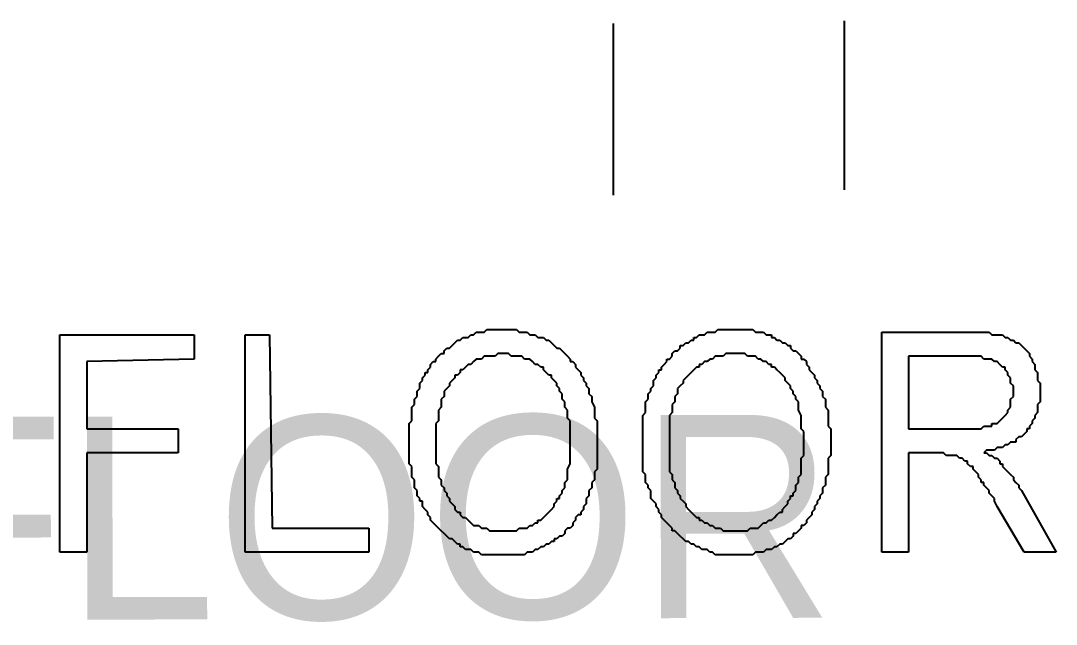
# Model space of a CAD drawing. Header units: millimetres. Extents: x 30 to 55791, y -4580 to 38782.
# Drawn here: x 30579 to 32848, y 7078 to 8401 of the extents above; entities that cross this region are included whole.
import ezdxf

# ---------------------------------------------------------------- set-up
doc = ezdxf.new("R2010")
doc.units = ezdxf.units.MM
doc.layers.add('A-ARCH-REF', color=8, linetype='CONTINUOUS')

msp = doc.modelspace()

# ---------------------------------------------------------------- linework, layer by layer
at = {"layer": 'A-ARCH-REF'}
for p, q in [((32383.4, 8400.9), (32383.4, 8030.2)), ((31877.4, 8395), (31877.4, 8018.4)), ((31571.4, 7712.4), (31577.3, 7718.3)), ((31577.3, 7718.3), (31583.2, 7718.3)), ((31583.2, 7718.3), (31589.1, 7718.3)), ((31589.1, 7718.3), (31594.9, 7718.3)), ((31594.9, 7718.3), (31600.8, 7724.2)), ((31600.8, 7724.2), (31606.7, 7724.2)), ((31606.7, 7724.2), (31612.6, 7724.2)), ((31612.6, 7724.2), (31624.4, 7724.2)), ((31624.4, 7724.2), (31630.3, 7724.2)), ((31630.3, 7724.2), (31636.1, 7724.2)), ((31636.1, 7724.2), (31642, 7724.2)), ((31642, 7724.2), (31647.9, 7724.2)), ((31647.9, 7724.2), (31653.8, 7724.2)), ((31653.8, 7724.2), (31659.7, 7724.2)), ((31659.7, 7724.2), (31665.6, 7724.2)), ((31665.6, 7724.2), (31671.4, 7718.3)), ((31671.4, 7718.3), (31677.3, 7718.3)), ((31677.3, 7718.3), (31683.2, 7718.3)), ((31683.2, 7718.3), (31689.1, 7718.3)), ((31689.1, 7718.3), (31695, 7712.4)), ((32077.5, 7712.4), (32083.3, 7718.3)), ((32083.3, 7718.3), (32089.2, 7718.3)), ((32089.2, 7718.3), (32095.1, 7718.3)), ((32095.1, 7718.3), (32101, 7718.3)), ((32101, 7718.3), (32106.9, 7724.2)), ((32106.9, 7724.2), (32112.8, 7724.2)), ((32112.8, 7724.2), (32118.6, 7724.2)), ((32118.6, 7724.2), (32124.5, 7724.2)), ((32124.5, 7724.2), (32130.4, 7724.2)), ((32130.4, 7724.2), (32136.3, 7724.2)), ((32136.3, 7724.2), (32142.2, 7724.2)), ((32142.2, 7724.2), (32148.1, 7724.2)), ((32148.1, 7724.2), (32154, 7724.2)), ((32154, 7724.2), (32159.8, 7724.2)), ((32159.8, 7724.2), (32165.7, 7724.2)), ((32165.7, 7724.2), (32171.6, 7724.2)), ((32171.6, 7724.2), (32177.5, 7724.2)), ((32177.5, 7724.2), (32183.4, 7724.2)), ((32183.4, 7724.2), (32189.3, 7718.3)), ((32189.3, 7718.3), (32195.1, 7718.3)), ((32195.1, 7718.3), (32201, 7718.3)), ((32201, 7718.3), (32206.9, 7718.3)), ((32206.9, 7718.3), (32212.8, 7712.4)), ((32465.8, 7235.8), (32465.8, 7718.3)), ((32465.8, 7718.3), (32660, 7718.3)), ((32660, 7718.3), (32665.9, 7718.3)), ((32665.9, 7718.3), (32671.8, 7718.3)), ((32671.8, 7718.3), (32677.7, 7718.3)), ((32677.7, 7718.3), (32689.4, 7718.3)), ((32689.4, 7718.3), (32695.3, 7718.3)), ((32695.3, 7718.3), (32701.2, 7718.3)), ((32701.2, 7718.3), (32707.1, 7712.4)), ((30665.2, 7235.8), (30665.2, 7712.4)), ((30665.2, 7712.4), (30959.4, 7712.4)), ((30959.4, 7712.4), (30959.4, 7659.4)), ((31071.2, 7235.8), (31071.2, 7712.4)), ((31071.2, 7712.4), (31124.2, 7712.4)), ((31124.2, 7712.4), (31130.1, 7288.7)), ((31524.3, 7688.9), (31530.2, 7694.7)), ((31530.2, 7694.7), (31536.1, 7700.6)), ((31536.1, 7700.6), (31542, 7700.6)), ((31542, 7700.6), (31547.9, 7706.5)), ((31547.9, 7706.5), (31553.8, 7706.5)), ((31553.8, 7706.5), (31559.6, 7706.5)), ((31559.6, 7706.5), (31565.5, 7712.4)), ((31565.5, 7712.4), (31571.4, 7712.4)), ((31695, 7712.4), (31700.9, 7712.4)), ((31700.9, 7712.4), (31706.7, 7712.4)), ((31706.7, 7712.4), (31712.6, 7706.5)), ((31712.6, 7706.5), (31718.5, 7706.5)), ((31718.5, 7706.5), (31724.4, 7706.5)), ((31724.4, 7706.5), (31730.3, 7700.6)), ((31730.3, 7700.6), (31736.2, 7700.6)), ((31736.2, 7700.6), (31742.1, 7694.7)), ((31742.1, 7694.7), (31747.9, 7688.9)), ((32030.4, 7688.9), (32036.3, 7694.7)), ((32036.3, 7694.7), (32042.2, 7694.7)), ((32042.2, 7694.7), (32048, 7700.6)), ((32048, 7700.6), (32053.9, 7700.6)), ((32053.9, 7700.6), (32053.9, 7706.5)), ((32053.9, 7706.5), (32059.8, 7706.5)), ((32059.8, 7706.5), (32065.7, 7712.4)), ((32065.7, 7712.4), (32071.6, 7712.4)), ((32071.6, 7712.4), (32077.5, 7712.4)), ((32212.8, 7712.4), (32218.7, 7712.4)), ((32218.7, 7712.4), (32224.6, 7712.4)), ((32224.6, 7712.4), (32224.6, 7706.5)), ((32224.6, 7706.5), (32230.5, 7706.5)), ((32230.5, 7706.5), (32236.3, 7700.6)), ((32236.3, 7700.6), (32242.2, 7700.6)), ((32242.2, 7700.6), (32248.1, 7694.7)), ((32248.1, 7694.7), (32254, 7694.7)), ((32254, 7694.7), (32259.9, 7688.9)), ((32707.1, 7712.4), (32713, 7712.4)), ((32713, 7712.4), (32718.9, 7712.4)), ((32718.9, 7712.4), (32724.7, 7712.4)), ((32724.7, 7712.4), (32730.6, 7712.4)), ((32730.6, 7712.4), (32736.5, 7706.5)), ((32736.5, 7706.5), (32742.4, 7706.5)), ((32742.4, 7706.5), (32748.3, 7700.6)), ((32748.3, 7700.6), (32754.2, 7700.6)), ((32754.2, 7700.6), (32760, 7694.7)), ((32760, 7694.7), (32765.9, 7694.7)), ((32765.9, 7694.7), (32771.8, 7688.9)), ((31494.9, 7665.3), (31500.8, 7671.2)), ((31500.8, 7671.2), (31506.7, 7671.2)), ((31506.7, 7677.1), (31512.6, 7683)), ((31506.7, 7671.2), (31506.7, 7677.1)), ((31512.6, 7683), (31518.4, 7683)), ((31518.4, 7683), (31524.3, 7688.9)), ((31624.4, 7671.2), (31618.5, 7665.3)), ((31630.3, 7671.2), (31624.4, 7671.2)), ((31636.1, 7671.2), (31630.3, 7671.2)), ((31642, 7671.2), (31636.1, 7671.2)), ((31647.9, 7671.2), (31642, 7671.2)), ((31653.8, 7665.3), (31647.9, 7671.2)), ((31747.9, 7688.9), (31753.8, 7683)), ((31753.8, 7683), (31759.7, 7683)), ((31759.7, 7683), (31765.6, 7677.1)), ((31765.6, 7677.1), (31771.5, 7671.2)), ((31771.5, 7671.2), (31777.4, 7665.3)), ((32006.8, 7671.2), (32012.7, 7677.1)), ((32006.8, 7665.3), (32006.8, 7671.2)), ((32012.7, 7677.1), (32018.6, 7677.1)), ((32018.6, 7677.1), (32024.5, 7683)), ((32024.5, 7683), (32024.5, 7688.9)), ((32024.5, 7688.9), (32030.4, 7688.9)), ((32124.5, 7671.2), (32118.6, 7665.3)), ((32130.4, 7671.2), (32124.5, 7671.2)), ((32136.3, 7671.2), (32130.4, 7671.2)), ((32142.2, 7671.2), (32136.3, 7671.2)), ((32148.1, 7671.2), (32142.2, 7671.2)), ((32154, 7671.2), (32148.1, 7671.2)), ((32159.8, 7671.2), (32154, 7671.2)), ((32165.7, 7671.2), (32159.8, 7671.2)), ((32171.6, 7665.3), (32165.7, 7671.2)), ((32259.9, 7688.9), (32265.8, 7688.9)), ((32265.8, 7688.9), (32265.8, 7683)), ((32265.8, 7683), (32271.6, 7677.1)), ((32271.6, 7677.1), (32277.5, 7677.1)), ((32277.5, 7677.1), (32283.4, 7671.2)), ((32283.4, 7671.2), (32289.3, 7665.3)), ((32771.8, 7688.9), (32777.7, 7683)), ((32777.7, 7683), (32783.6, 7677.1)), ((32783.6, 7677.1), (32789.5, 7671.2)), ((32789.5, 7671.2), (32789.5, 7665.3)), ((30959.4, 7659.4), (30724.1, 7653.6)), ((30724.1, 7653.6), (30724.1, 7506.4)), ((31477.3, 7647.7), (31483.1, 7653.6)), ((31477.3, 7641.8), (31477.3, 7647.7)), ((31483.1, 7653.6), (31489, 7653.6)), ((31489, 7659.4), (31494.9, 7665.3)), ((31489, 7653.6), (31489, 7659.4)), ((31559.6, 7647.7), (31553.8, 7641.8)), ((31565.5, 7647.7), (31559.6, 7647.7)), ((31571.4, 7653.6), (31565.5, 7647.7)), ((31577.3, 7659.4), (31571.4, 7653.6)), ((31583.2, 7659.4), (31577.3, 7659.4)), ((31589.1, 7659.4), (31583.2, 7659.4)), ((31594.9, 7665.3), (31589.1, 7659.4)), ((31600.8, 7665.3), (31594.9, 7665.3)), ((31606.7, 7665.3), (31600.8, 7665.3)), ((31612.6, 7665.3), (31606.7, 7665.3)), ((31618.5, 7665.3), (31612.6, 7665.3)), ((31659.7, 7665.3), (31653.8, 7665.3)), ((31665.6, 7665.3), (31659.7, 7665.3)), ((31671.4, 7665.3), (31665.6, 7665.3)), ((31677.3, 7665.3), (31671.4, 7665.3)), ((31683.2, 7659.4), (31677.3, 7665.3)), ((31689.1, 7659.4), (31683.2, 7659.4)), ((31695, 7659.4), (31689.1, 7659.4)), ((31700.9, 7653.6), (31695, 7659.4)), ((31706.7, 7647.7), (31700.9, 7653.6)), ((31712.6, 7647.7), (31706.7, 7647.7)), ((31718.5, 7641.8), (31712.6, 7647.7)), ((31777.4, 7665.3), (31783.2, 7659.4)), ((31783.2, 7659.4), (31783.2, 7653.6)), ((31783.2, 7653.6), (31789.1, 7653.6)), ((31789.1, 7653.6), (31795, 7647.7)), ((31795, 7647.7), (31795, 7641.8)), ((31983.3, 7641.8), (31989.2, 7647.7)), ((31989.2, 7647.7), (31995.1, 7653.6)), ((31995.1, 7653.6), (31995.1, 7659.4)), ((31995.1, 7659.4), (32001, 7659.4)), ((32001, 7659.4), (32006.8, 7665.3)), ((32071.6, 7647.7), (32065.7, 7647.7)), ((32065.7, 7647.7), (32065.7, 7641.8)), ((32077.5, 7653.6), (32071.6, 7647.7)), ((32083.3, 7653.6), (32077.5, 7653.6)), ((32089.2, 7659.4), (32083.3, 7653.6)), ((32095.1, 7659.4), (32089.2, 7659.4)), ((32101, 7665.3), (32095.1, 7659.4)), ((32106.9, 7665.3), (32101, 7665.3)), ((32112.8, 7665.3), (32106.9, 7665.3)), ((32118.6, 7665.3), (32112.8, 7665.3)), ((32177.5, 7665.3), (32171.6, 7665.3)), ((32183.4, 7665.3), (32177.5, 7665.3)), ((32189.3, 7665.3), (32183.4, 7665.3)), ((32195.1, 7659.4), (32189.3, 7665.3)), ((32201, 7659.4), (32195.1, 7659.4)), ((32206.9, 7653.6), (32201, 7659.4)), ((32212.8, 7653.6), (32206.9, 7653.6)), ((32218.7, 7647.7), (32212.8, 7653.6)), ((32224.6, 7647.7), (32218.7, 7647.7)), ((32224.6, 7641.8), (32224.6, 7647.7)), ((32289.3, 7665.3), (32289.3, 7659.4)), ((32289.3, 7659.4), (32295.2, 7659.4)), ((32295.2, 7659.4), (32301.1, 7653.6)), ((32301.1, 7653.6), (32301.1, 7647.7)), ((32301.1, 7647.7), (32306.9, 7641.8)), ((32660, 7665.3), (32524.7, 7665.3)), ((32524.7, 7665.3), (32524.7, 7506.4)), ((32665.9, 7665.3), (32660, 7665.3)), ((32671.8, 7665.3), (32665.9, 7665.3)), ((32677.7, 7665.3), (32671.8, 7665.3)), ((32683.5, 7665.3), (32677.7, 7665.3)), ((32689.4, 7659.4), (32683.5, 7665.3)), ((32695.3, 7659.4), (32689.4, 7659.4)), ((32701.2, 7659.4), (32695.3, 7659.4)), ((32707.1, 7659.4), (32701.2, 7659.4)), ((32713, 7653.6), (32707.1, 7659.4)), ((32718.9, 7653.6), (32713, 7653.6)), ((32724.7, 7647.7), (32718.9, 7653.6)), ((32730.6, 7641.8), (32724.7, 7647.7)), ((32789.5, 7665.3), (32795.3, 7659.4)), ((32795.3, 7659.4), (32795.3, 7653.6)), ((32795.3, 7653.6), (32801.2, 7647.7)), ((32801.2, 7647.7), (32801.2, 7641.8)), ((31465.5, 7624.1), (31465.5, 7630)), ((31465.5, 7630), (31471.4, 7630)), ((31471.4, 7635.9), (31477.3, 7641.8)), ((31471.4, 7630), (31471.4, 7635.9)), ((31542, 7630), (31536.1, 7624.1)), ((31547.9, 7635.9), (31542, 7635.9)), ((31542, 7635.9), (31542, 7630)), ((31553.8, 7641.8), (31547.9, 7635.9)), ((31724.4, 7641.8), (31718.5, 7641.8)), ((31724.4, 7635.9), (31724.4, 7641.8)), ((31730.3, 7630), (31724.4, 7635.9)), ((31736.2, 7624.1), (31730.3, 7630)), ((31795, 7641.8), (31800.9, 7635.9)), ((31800.9, 7635.9), (31806.8, 7630)), ((31806.8, 7630), (31806.8, 7624.1)), ((31971.5, 7624.1), (31977.4, 7630)), ((31977.4, 7630), (31977.4, 7635.9)), ((31977.4, 7635.9), (31983.3, 7635.9)), ((31983.3, 7635.9), (31983.3, 7641.8)), ((32048, 7630), (32042.2, 7624.1)), ((32053.9, 7635.9), (32048, 7630)), ((32059.8, 7641.8), (32053.9, 7635.9)), ((32065.7, 7641.8), (32059.8, 7641.8)), ((32230.5, 7641.8), (32224.6, 7641.8)), ((32236.3, 7635.9), (32230.5, 7641.8)), ((32242.2, 7630), (32236.3, 7635.9)), ((32248.1, 7624.1), (32242.2, 7630)), ((32306.9, 7641.8), (32306.9, 7635.9)), ((32306.9, 7635.9), (32312.8, 7630)), ((32312.8, 7630), (32318.7, 7624.1)), ((32736.5, 7641.8), (32730.6, 7641.8)), ((32736.5, 7635.9), (32736.5, 7641.8)), ((32742.4, 7630), (32736.5, 7635.9)), ((32742.4, 7624.1), (32742.4, 7630)), ((32801.2, 7641.8), (32801.2, 7635.9)), ((32801.2, 7635.9), (32807.1, 7630)), ((32807.1, 7630), (32807.1, 7624.1)), ((31453.7, 7606.5), (31459.6, 7612.4)), ((31453.7, 7600.6), (31453.7, 7606.5)), ((31459.6, 7618.2), (31465.5, 7624.1)), ((31459.6, 7612.4), (31459.6, 7618.2)), ((31524.3, 7612.4), (31518.4, 7606.5)), ((31518.4, 7606.5), (31518.4, 7600.6)), ((31530.2, 7618.2), (31524.3, 7612.4)), ((31536.1, 7624.1), (31530.2, 7624.1)), ((31530.2, 7624.1), (31530.2, 7618.2)), ((31742.1, 7624.1), (31736.2, 7624.1)), ((31742.1, 7618.2), (31742.1, 7624.1)), ((31747.9, 7612.4), (31742.1, 7618.2)), ((31753.8, 7606.5), (31747.9, 7612.4)), ((31753.8, 7600.6), (31753.8, 7606.5)), ((31806.8, 7624.1), (31812.7, 7618.2)), ((31812.7, 7618.2), (31812.7, 7612.4)), ((31812.7, 7612.4), (31818.5, 7606.5)), ((31818.5, 7606.5), (31818.5, 7600.6)), ((31965.7, 7612.4), (31971.5, 7618.2)), ((31965.7, 7606.5), (31965.7, 7612.4)), ((31965.7, 7600.6), (31965.7, 7606.5)), ((31971.5, 7618.2), (31971.5, 7624.1)), ((32030.4, 7606.5), (32024.5, 7600.6)), ((32036.3, 7618.2), (32030.4, 7612.4)), ((32030.4, 7612.4), (32030.4, 7606.5)), ((32042.2, 7624.1), (32036.3, 7618.2)), ((32254, 7618.2), (32248.1, 7624.1)), ((32254, 7612.4), (32254, 7618.2)), ((32259.9, 7606.5), (32254, 7612.4)), ((32265.8, 7600.6), (32259.9, 7606.5)), ((32318.7, 7624.1), (32318.7, 7618.2)), ((32318.7, 7618.2), (32324.6, 7612.4)), ((32324.6, 7612.4), (32324.6, 7606.5)), ((32324.6, 7606.5), (32330.5, 7600.6)), ((32748.3, 7618.2), (32742.4, 7624.1)), ((32748.3, 7612.4), (32748.3, 7618.2)), ((32748.3, 7606.5), (32748.3, 7612.4)), ((32754.2, 7600.6), (32748.3, 7606.5)), ((32807.1, 7624.1), (32807.1, 7618.2)), ((32807.1, 7618.2), (32807.1, 7612.4)), ((32807.1, 7612.4), (32813, 7606.5)), ((32813, 7606.5), (32813, 7600.6)), ((31447.8, 7588.8), (31453.7, 7594.7)), ((31447.8, 7582.9), (31447.8, 7588.8)), ((31447.8, 7577.1), (31447.8, 7582.9)), ((31453.7, 7594.7), (31453.7, 7600.6)), ((31512.6, 7594.7), (31506.7, 7588.8)), ((31506.7, 7588.8), (31506.7, 7582.9)), ((31506.7, 7582.9), (31506.7, 7577.1)), ((31518.4, 7600.6), (31512.6, 7594.7)), ((31759.7, 7594.7), (31753.8, 7600.6)), ((31759.7, 7588.8), (31759.7, 7594.7)), ((31765.6, 7582.9), (31759.7, 7588.8)), ((31765.6, 7577.1), (31765.6, 7582.9)), ((31818.5, 7600.6), (31824.4, 7594.7)), ((31824.4, 7594.7), (31824.4, 7588.8)), ((31824.4, 7588.8), (31824.4, 7582.9)), ((31824.4, 7582.9), (31830.3, 7577.1)), ((31953.9, 7582.9), (31959.8, 7588.8)), ((31953.9, 7577.1), (31953.9, 7582.9)), ((31959.8, 7594.7), (31965.7, 7600.6)), ((31959.8, 7588.8), (31959.8, 7594.7)), ((32018.6, 7582.9), (32012.7, 7577.1)), ((32024.5, 7600.6), (32018.6, 7594.7)), ((32018.6, 7594.7), (32018.6, 7588.8)), ((32018.6, 7588.8), (32018.6, 7582.9)), ((32265.8, 7594.7), (32265.8, 7600.6)), ((32271.6, 7588.8), (32265.8, 7594.7)), ((32271.6, 7582.9), (32271.6, 7588.8)), ((32277.5, 7577.1), (32271.6, 7582.9)), ((32330.5, 7600.6), (32330.5, 7594.7)), ((32330.5, 7594.7), (32336.4, 7588.8)), ((32336.4, 7588.8), (32336.4, 7582.9)), ((32336.4, 7582.9), (32336.4, 7577.1)), ((32754.2, 7594.7), (32754.2, 7600.6)), ((32754.2, 7588.8), (32754.2, 7594.7)), ((32754.2, 7582.9), (32754.2, 7588.8)), ((32754.2, 7577.1), (32754.2, 7582.9)), ((32813, 7600.6), (32813, 7588.8)), ((32813, 7588.8), (32813, 7582.9)), ((32813, 7582.9), (32813, 7571.2)), ((31436.1, 7553.5), (31442, 7559.4)), ((31442, 7571.2), (31447.8, 7577.1)), ((31442, 7565.3), (31442, 7571.2)), ((31442, 7559.4), (31442, 7565.3)), ((31506.7, 7577.1), (31500.8, 7571.2)), ((31500.8, 7571.2), (31500.8, 7565.3)), ((31500.8, 7565.3), (31500.8, 7559.4)), ((31500.8, 7559.4), (31500.8, 7553.5)), ((31765.6, 7571.2), (31765.6, 7577.1)), ((31771.5, 7565.3), (31765.6, 7571.2)), ((31771.5, 7559.4), (31771.5, 7565.3)), ((31771.5, 7553.5), (31771.5, 7559.4)), ((31830.3, 7577.1), (31830.3, 7571.2)), ((31830.3, 7571.2), (31830.3, 7565.3)), ((31830.3, 7565.3), (31836.2, 7553.5)), ((31948, 7565.3), (31953.9, 7571.2)), ((31948, 7559.4), (31948, 7565.3)), ((31948, 7553.5), (31948, 7559.4)), ((31953.9, 7571.2), (31953.9, 7577.1)), ((32012.7, 7565.3), (32006.8, 7559.4)), ((32006.8, 7559.4), (32006.8, 7553.5)), ((32012.7, 7577.1), (32012.7, 7571.2)), ((32012.7, 7571.2), (32012.7, 7565.3)), ((32277.5, 7571.2), (32277.5, 7577.1)), ((32283.4, 7565.3), (32277.5, 7571.2)), ((32283.4, 7559.4), (32283.4, 7565.3)), ((32283.4, 7553.5), (32283.4, 7559.4)), ((32336.4, 7577.1), (32342.3, 7571.2)), ((32342.3, 7571.2), (32342.3, 7565.3)), ((32342.3, 7565.3), (32342.3, 7559.4)), ((32342.3, 7559.4), (32342.3, 7553.5)), ((32748.3, 7571.2), (32754.2, 7577.1)), ((32748.3, 7559.4), (32748.3, 7571.2)), ((32748.3, 7553.5), (32748.3, 7559.4)), ((32813, 7565.3), (32807.1, 7559.4)), ((32807.1, 7559.4), (32807.1, 7553.5)), ((32813, 7571.2), (32813, 7565.3)), ((31436.1, 7547.6), (31436.1, 7553.5)), ((31436.1, 7541.8), (31436.1, 7547.6)), ((31436.1, 7535.9), (31436.1, 7541.8)), ((31436.1, 7524.1), (31436.1, 7535.9)), ((31500.8, 7553.5), (31494.9, 7547.6)), ((31494.9, 7547.6), (31494.9, 7541.8)), ((31494.9, 7541.8), (31494.9, 7535.9)), ((31494.9, 7535.9), (31494.9, 7524.1)), ((31777.4, 7547.6), (31771.5, 7553.5)), ((31777.4, 7541.8), (31777.4, 7547.6)), ((31777.4, 7535.9), (31777.4, 7541.8)), ((31777.4, 7530), (31777.4, 7535.9)), ((31836.2, 7553.5), (31836.2, 7547.6)), ((31836.2, 7547.6), (31836.2, 7541.8)), ((31836.2, 7541.8), (31836.2, 7535.9)), ((31836.2, 7535.9), (31836.2, 7530)), ((31942.1, 7535.9), (31948, 7541.8)), ((31942.1, 7530), (31942.1, 7535.9)), ((31948, 7547.6), (31948, 7553.5)), ((31948, 7541.8), (31948, 7547.6)), ((32006.8, 7541.8), (32001, 7535.9)), ((32001, 7535.9), (32001, 7530)), ((32006.8, 7553.5), (32006.8, 7547.6)), ((32006.8, 7547.6), (32006.8, 7541.8)), ((32283.4, 7547.6), (32283.4, 7553.5)), ((32289.3, 7535.9), (32283.4, 7547.6)), ((32289.3, 7530), (32289.3, 7535.9)), ((32342.3, 7553.5), (32348.1, 7547.6)), ((32348.1, 7547.6), (32348.1, 7535.9)), ((32348.1, 7535.9), (32348.1, 7530)), ((32730.6, 7530), (32736.5, 7535.9)), ((32736.5, 7535.9), (32742.4, 7541.8)), ((32742.4, 7547.6), (32748.3, 7553.5)), ((32742.4, 7541.8), (32742.4, 7547.6)), ((32807.1, 7541.8), (32801.2, 7535.9)), ((32801.2, 7535.9), (32801.2, 7530)), ((32807.1, 7553.5), (32807.1, 7547.6)), ((32807.1, 7547.6), (32807.1, 7541.8)), ((31430.2, 7518.2), (31436.1, 7524.1)), ((31430.2, 7512.3), (31430.2, 7518.2)), ((31430.2, 7506.4), (31430.2, 7512.3)), ((31494.9, 7524.1), (31489, 7518.2)), ((31489, 7518.2), (31489, 7512.3)), ((31489, 7512.3), (31489, 7506.4)), ((31783.2, 7524.1), (31777.4, 7530)), ((31783.2, 7518.2), (31783.2, 7524.1)), ((31783.2, 7512.3), (31783.2, 7518.2)), ((31783.2, 7506.4), (31783.2, 7512.3)), ((31836.2, 7530), (31842.1, 7524.1)), ((31842.1, 7524.1), (31842.1, 7518.2)), ((31842.1, 7518.2), (31842.1, 7512.3)), ((31842.1, 7512.3), (31842.1, 7506.4)), ((31942.1, 7518.2), (31942.1, 7530)), ((31942.1, 7512.3), (31942.1, 7518.2)), ((31942.1, 7506.4), (31942.1, 7512.3)), ((32001, 7530), (32001, 7518.2)), ((32001, 7518.2), (32001, 7512.3)), ((32001, 7512.3), (32001, 7506.4)), ((32289.3, 7524.1), (32289.3, 7530)), ((32289.3, 7518.2), (32289.3, 7524.1)), ((32289.3, 7512.3), (32289.3, 7518.2)), ((32289.3, 7506.4), (32289.3, 7512.3)), ((32348.1, 7530), (32348.1, 7524.1)), ((32348.1, 7524.1), (32348.1, 7518.2)), ((32348.1, 7518.2), (32348.1, 7512.3)), ((32348.1, 7512.3), (32354, 7506.4)), ((32683.5, 7506.4), (32689.4, 7512.3)), ((32689.4, 7512.3), (32695.3, 7512.3)), ((32695.3, 7512.3), (32701.2, 7512.3)), ((32701.2, 7512.3), (32707.1, 7512.3)), ((32707.1, 7512.3), (32707.1, 7518.2)), ((32707.1, 7518.2), (32713, 7518.2)), ((32713, 7518.2), (32718.9, 7518.2)), ((32718.9, 7518.2), (32724.7, 7524.1)), ((32724.7, 7524.1), (32730.6, 7530)), ((32795.3, 7518.2), (32789.5, 7512.3)), ((32789.5, 7512.3), (32789.5, 7506.4)), ((32801.2, 7530), (32795.3, 7524.1)), ((32795.3, 7524.1), (32795.3, 7518.2)), ((30724.1, 7506.4), (30924.1, 7506.4)), ((30924.1, 7506.4), (30924.1, 7453.5)), ((31430.2, 7500.6), (31430.2, 7506.4)), ((31430.2, 7488.8), (31430.2, 7500.6)), ((31430.2, 7482.9), (31430.2, 7488.8)), ((31489, 7506.4), (31489, 7494.7)), ((31489, 7494.7), (31489, 7488.8)), ((31489, 7488.8), (31489, 7482.9)), ((31783.2, 7494.7), (31783.2, 7506.4)), ((31783.2, 7488.8), (31783.2, 7494.7)), ((31783.2, 7482.9), (31783.2, 7488.8)), ((31842.1, 7506.4), (31842.1, 7494.7)), ((31842.1, 7494.7), (31842.1, 7488.8)), ((31842.1, 7488.8), (31842.1, 7482.9)), ((31942.1, 7500.6), (31942.1, 7506.4)), ((31942.1, 7494.7), (31942.1, 7500.6)), ((31942.1, 7482.9), (31942.1, 7494.7)), ((32001, 7506.4), (32001, 7500.6)), ((32001, 7500.6), (32001, 7488.8)), ((32001, 7488.8), (32001, 7482.9)), ((32295.2, 7500.6), (32289.3, 7506.4)), ((32295.2, 7488.8), (32295.2, 7500.6)), ((32295.2, 7482.9), (32295.2, 7488.8)), ((32354, 7506.4), (32354, 7500.6)), ((32354, 7500.6), (32354, 7488.8)), ((32354, 7488.8), (32354, 7482.9)), ((32524.7, 7506.4), (32648.2, 7506.4)), ((32648.2, 7506.4), (32654.1, 7506.4)), ((32654.1, 7506.4), (32660, 7506.4)), ((32660, 7506.4), (32665.9, 7506.4)), ((32665.9, 7506.4), (32671.8, 7506.4)), ((32671.8, 7506.4), (32677.7, 7506.4)), ((32677.7, 7506.4), (32683.5, 7506.4)), ((32765.9, 7488.8), (32760, 7482.9)), ((32771.8, 7488.8), (32765.9, 7488.8)), ((32777.7, 7494.7), (32771.8, 7488.8)), ((32783.6, 7500.6), (32777.7, 7494.7)), ((32789.5, 7506.4), (32783.6, 7506.4)), ((32783.6, 7506.4), (32783.6, 7500.6)), ((31430.2, 7477), (31430.2, 7482.9)), ((31430.2, 7471.1), (31430.2, 7477)), ((31430.2, 7465.3), (31430.2, 7471.1)), ((31489, 7482.9), (31489, 7471.1)), ((31489, 7471.1), (31489, 7465.3)), ((31783.2, 7477), (31783.2, 7482.9)), ((31783.2, 7471.1), (31783.2, 7477)), ((31783.2, 7465.3), (31783.2, 7471.1)), ((31842.1, 7482.9), (31842.1, 7477)), ((31842.1, 7477), (31842.1, 7465.3)), ((31942.1, 7477), (31942.1, 7482.9)), ((31942.1, 7471.1), (31942.1, 7477)), ((31942.1, 7465.3), (31942.1, 7471.1)), ((32001, 7482.9), (32001, 7477)), ((32001, 7477), (32001, 7471.1)), ((32001, 7471.1), (32001, 7459.4)), ((32295.2, 7477), (32295.2, 7482.9)), ((32295.2, 7471.1), (32295.2, 7477)), ((32295.2, 7465.3), (32295.2, 7471.1)), ((32354, 7482.9), (32354, 7477)), ((32354, 7477), (32354, 7471.1)), ((32354, 7471.1), (32354, 7465.3)), ((32736.5, 7471.1), (32730.6, 7465.3)), ((32742.4, 7471.1), (32736.5, 7471.1)), ((32748.3, 7477), (32742.4, 7471.1)), ((32754.2, 7477), (32748.3, 7477)), ((32760, 7477), (32754.2, 7477)), ((32760, 7482.9), (32760, 7477)), ((30924.1, 7453.5), (30724.1, 7453.5)), ((30724.1, 7453.5), (30724.1, 7235.8)), ((31430.2, 7459.4), (31430.2, 7465.3)), ((31430.2, 7447.6), (31430.2, 7459.4)), ((31430.2, 7441.7), (31430.2, 7447.6)), ((31489, 7465.3), (31489, 7459.4)), ((31489, 7459.4), (31489, 7453.5)), ((31489, 7453.5), (31489, 7447.6)), ((31489, 7447.6), (31489, 7435.8)), ((31783.2, 7453.5), (31783.2, 7465.3)), ((31783.2, 7447.6), (31783.2, 7453.5)), ((31783.2, 7441.7), (31783.2, 7447.6)), ((31842.1, 7465.3), (31842.1, 7459.4)), ((31842.1, 7459.4), (31842.1, 7453.5)), ((31842.1, 7453.5), (31842.1, 7447.6)), ((31842.1, 7447.6), (31842.1, 7441.7)), ((31942.1, 7459.4), (31942.1, 7465.3)), ((31942.1, 7453.5), (31942.1, 7459.4)), ((31942.1, 7447.6), (31942.1, 7453.5)), ((31942.1, 7435.8), (31942.1, 7447.6)), ((32001, 7459.4), (32001, 7453.5)), ((32001, 7453.5), (32001, 7447.6)), ((32001, 7447.6), (32001, 7441.7)), ((32289.3, 7441.7), (32295.2, 7447.6)), ((32295.2, 7459.4), (32295.2, 7465.3)), ((32295.2, 7447.6), (32295.2, 7459.4)), ((32354, 7447.6), (32348.1, 7441.7)), ((32354, 7465.3), (32354, 7453.5)), ((32354, 7453.5), (32354, 7447.6)), ((32589.4, 7453.5), (32524.7, 7453.5)), ((32524.7, 7453.5), (32524.7, 7235.8)), ((32595.3, 7453.5), (32589.4, 7453.5)), ((32601.2, 7453.5), (32595.3, 7453.5)), ((32607.1, 7447.6), (32601.2, 7453.5)), ((32612.9, 7447.6), (32607.1, 7447.6)), ((32618.8, 7447.6), (32612.9, 7447.6)), ((32624.7, 7447.6), (32618.8, 7447.6)), ((32630.6, 7447.6), (32624.7, 7447.6)), ((32636.5, 7441.7), (32630.6, 7447.6)), ((32695.3, 7459.4), (32689.4, 7453.5)), ((32689.4, 7453.5), (32695.3, 7453.5)), ((32701.2, 7459.4), (32695.3, 7459.4)), ((32695.3, 7453.5), (32701.2, 7447.6)), ((32707.1, 7459.4), (32701.2, 7459.4)), ((32701.2, 7447.6), (32707.1, 7447.6)), ((32713, 7459.4), (32707.1, 7459.4)), ((32707.1, 7447.6), (32713, 7441.7)), ((32718.9, 7465.3), (32713, 7459.4)), ((32724.7, 7465.3), (32718.9, 7465.3)), ((32730.6, 7465.3), (32724.7, 7465.3)), ((31430.2, 7435.8), (31430.2, 7441.7)), ((31430.2, 7429.9), (31430.2, 7435.8)), ((31436.1, 7424.1), (31430.2, 7429.9)), ((31436.1, 7418.2), (31436.1, 7424.1)), ((31489, 7435.8), (31489, 7429.9)), ((31489, 7429.9), (31494.9, 7424.1)), ((31494.9, 7424.1), (31494.9, 7418.2)), ((31777.4, 7418.2), (31783.2, 7429.9)), ((31783.2, 7435.8), (31783.2, 7441.7)), ((31783.2, 7429.9), (31783.2, 7435.8)), ((31842.1, 7441.7), (31842.1, 7435.8)), ((31842.1, 7435.8), (31842.1, 7424.1)), ((31842.1, 7424.1), (31842.1, 7418.2)), ((31942.1, 7429.9), (31942.1, 7435.8)), ((31942.1, 7424.1), (31942.1, 7429.9)), ((31942.1, 7418.2), (31942.1, 7424.1)), ((32001, 7441.7), (32001, 7429.9)), ((32001, 7429.9), (32001, 7424.1)), ((32001, 7424.1), (32001, 7418.2)), ((32289.3, 7435.8), (32289.3, 7441.7)), ((32289.3, 7429.9), (32289.3, 7435.8)), ((32289.3, 7424.1), (32289.3, 7429.9)), ((32289.3, 7412.3), (32289.3, 7424.1)), ((32348.1, 7441.7), (32348.1, 7435.8)), ((32348.1, 7435.8), (32348.1, 7429.9)), ((32348.1, 7429.9), (32348.1, 7424.1)), ((32348.1, 7424.1), (32348.1, 7412.3)), ((32642.4, 7441.7), (32636.5, 7441.7)), ((32648.2, 7435.8), (32642.4, 7441.7)), ((32654.1, 7435.8), (32648.2, 7435.8)), ((32654.1, 7430), (32654.1, 7435.8)), ((32660, 7424.1), (32654.1, 7430)), ((32665.9, 7424.1), (32660, 7424.1)), ((32665.9, 7418.2), (32665.9, 7424.1)), ((32713, 7441.7), (32718.9, 7441.7)), ((32718.9, 7441.7), (32724.7, 7435.8)), ((32724.7, 7435.8), (32724.7, 7430)), ((32724.7, 7430), (32730.6, 7430)), ((32730.6, 7430), (32730.6, 7424.1)), ((32730.6, 7424.1), (32736.5, 7418.2)), ((31436.1, 7412.3), (31436.1, 7418.2)), ((31436.1, 7406.4), (31436.1, 7412.3)), ((31436.1, 7400.5), (31436.1, 7406.4)), ((31442, 7394.6), (31436.1, 7400.5)), ((31494.9, 7418.2), (31494.9, 7412.3)), ((31494.9, 7412.3), (31494.9, 7406.4)), ((31494.9, 7406.4), (31494.9, 7400.5)), ((31494.9, 7400.5), (31500.8, 7394.6)), ((31777.4, 7412.3), (31777.4, 7418.2)), ((31777.4, 7406.4), (31777.4, 7412.3)), ((31777.4, 7400.5), (31777.4, 7406.4)), ((31777.4, 7394.6), (31777.4, 7400.5)), ((31842.1, 7418.2), (31836.2, 7412.3)), ((31836.2, 7412.3), (31836.2, 7406.4)), ((31836.2, 7406.4), (31836.2, 7400.5)), ((31836.2, 7400.5), (31836.2, 7394.6)), ((31942.1, 7412.3), (31942.1, 7418.2)), ((31948, 7406.4), (31942.1, 7412.3)), ((31948, 7400.5), (31948, 7406.4)), ((31948, 7394.6), (31948, 7400.5)), ((32001, 7418.2), (32001, 7412.3)), ((32001, 7412.3), (32006.8, 7406.4)), ((32006.8, 7406.4), (32006.8, 7400.5)), ((32006.8, 7400.5), (32006.8, 7394.6)), ((32283.4, 7400.5), (32289.3, 7406.4)), ((32283.4, 7394.6), (32283.4, 7400.5)), ((32289.3, 7406.4), (32289.3, 7412.3)), ((32348.1, 7406.4), (32342.3, 7400.5)), ((32342.3, 7400.5), (32342.3, 7394.6)), ((32348.1, 7412.3), (32348.1, 7406.4)), ((32671.8, 7412.3), (32665.9, 7418.2)), ((32677.7, 7406.4), (32671.8, 7412.3)), ((32677.7, 7400.5), (32677.7, 7406.4)), ((32683.5, 7394.6), (32677.7, 7400.5)), ((32736.5, 7418.2), (32742.4, 7412.3)), ((32742.4, 7412.3), (32748.3, 7406.4)), ((32748.3, 7406.4), (32754.2, 7400.5)), ((32754.2, 7400.5), (32754.2, 7394.6)), ((31442, 7382.9), (31442, 7394.6)), ((31442, 7377), (31442, 7382.9)), ((31447.8, 7371.1), (31442, 7377)), ((31500.8, 7394.6), (31500.8, 7388.8)), ((31500.8, 7388.8), (31500.8, 7382.9)), ((31500.8, 7382.9), (31506.7, 7377)), ((31506.7, 7377), (31506.7, 7371.1)), ((31765.6, 7371.1), (31771.5, 7377)), ((31771.5, 7388.8), (31777.4, 7394.6)), ((31771.5, 7382.9), (31771.5, 7388.8)), ((31771.5, 7377), (31771.5, 7382.9)), ((31830.3, 7377), (31824.4, 7371.1)), ((31836.2, 7394.6), (31830.3, 7388.8)), ((31830.3, 7388.8), (31830.3, 7382.9)), ((31830.3, 7382.9), (31830.3, 7377)), ((31948, 7388.8), (31948, 7394.6)), ((31953.9, 7382.9), (31948, 7388.8)), ((31953.9, 7377), (31953.9, 7382.9)), ((31959.8, 7371.1), (31953.9, 7377)), ((32006.8, 7394.6), (32012.7, 7388.8)), ((32012.7, 7388.8), (32012.7, 7382.9)), ((32012.7, 7382.9), (32012.7, 7377)), ((32012.7, 7377), (32018.6, 7371.1)), ((32277.5, 7382.9), (32283.4, 7388.8)), ((32277.5, 7377), (32277.5, 7382.9)), ((32277.5, 7371.1), (32277.5, 7377)), ((32283.4, 7388.8), (32283.4, 7394.6)), ((32342.3, 7382.9), (32336.4, 7377)), ((32336.4, 7377), (32336.4, 7371.1)), ((32342.3, 7394.6), (32342.3, 7388.8)), ((32342.3, 7388.8), (32342.3, 7382.9)), ((32683.5, 7388.8), (32683.5, 7394.6)), ((32689.4, 7388.8), (32683.5, 7388.8)), ((32689.4, 7382.9), (32689.4, 7388.8)), ((32695.3, 7377), (32689.4, 7382.9)), ((32701.2, 7371.1), (32695.3, 7377)), ((32754.2, 7394.6), (32760, 7388.8)), ((32760, 7388.8), (32765.9, 7382.9)), ((32765.9, 7382.9), (32765.9, 7377)), ((32765.9, 7377), (32771.8, 7371.1)), ((31447.8, 7365.2), (31447.8, 7371.1)), ((31447.8, 7359.3), (31447.8, 7365.2)), ((31453.7, 7353.5), (31447.8, 7359.3)), ((31453.7, 7347.6), (31453.7, 7353.5)), ((31506.7, 7371.1), (31512.6, 7365.2)), ((31512.6, 7365.2), (31512.6, 7359.3)), ((31512.6, 7359.3), (31518.4, 7353.5)), ((31518.4, 7353.5), (31518.4, 7347.6)), ((31753.8, 7347.6), (31753.8, 7353.5)), ((31753.8, 7353.5), (31759.7, 7353.5)), ((31759.7, 7359.3), (31765.6, 7365.2)), ((31759.7, 7353.5), (31759.7, 7359.3)), ((31765.6, 7365.2), (31765.6, 7371.1)), ((31824.4, 7359.3), (31818.5, 7353.5)), ((31818.5, 7353.5), (31818.5, 7347.6)), ((31824.4, 7371.1), (31824.4, 7365.2)), ((31824.4, 7365.2), (31824.4, 7359.3)), ((31959.8, 7365.2), (31959.8, 7371.1)), ((31959.8, 7353.5), (31959.8, 7365.2)), ((31965.7, 7347.6), (31959.8, 7353.5)), ((32018.6, 7371.1), (32018.6, 7365.2)), ((32018.6, 7365.2), (32024.5, 7359.3)), ((32024.5, 7359.3), (32024.5, 7353.5)), ((32024.5, 7353.5), (32030.4, 7347.6)), ((32259.9, 7347.6), (32265.8, 7353.5)), ((32265.8, 7353.5), (32265.8, 7359.3)), ((32265.8, 7359.3), (32271.6, 7359.3)), ((32271.6, 7365.2), (32277.5, 7371.1)), ((32271.6, 7359.3), (32271.6, 7365.2)), ((32330.5, 7353.5), (32324.6, 7347.6)), ((32336.4, 7365.2), (32330.5, 7359.3)), ((32330.5, 7359.3), (32330.5, 7353.5)), ((32336.4, 7371.1), (32336.4, 7365.2)), ((32701.2, 7365.2), (32701.2, 7371.1)), ((32707.1, 7359.3), (32701.2, 7365.2)), ((32713, 7353.5), (32707.1, 7359.3)), ((32713, 7347.6), (32713, 7353.5)), ((32771.8, 7371.1), (32848.3, 7235.8)), ((31459.6, 7347.6), (31453.7, 7347.6)), ((31459.6, 7341.7), (31459.6, 7347.6)), ((31459.6, 7335.8), (31459.6, 7341.7)), ((31465.5, 7329.9), (31459.6, 7335.8)), ((31471.4, 7324), (31465.5, 7329.9)), ((31518.4, 7347.6), (31524.3, 7341.7)), ((31524.3, 7341.7), (31530.2, 7335.8)), ((31530.2, 7335.8), (31530.2, 7329.9)), ((31530.2, 7329.9), (31536.1, 7324)), ((31736.2, 7324), (31742.1, 7329.9)), ((31742.1, 7329.9), (31747.9, 7335.8)), ((31747.9, 7341.7), (31753.8, 7347.6)), ((31747.9, 7335.8), (31747.9, 7341.7)), ((31812.7, 7329.9), (31806.8, 7324)), ((31818.5, 7341.7), (31812.7, 7335.8)), ((31812.7, 7335.8), (31812.7, 7329.9)), ((31818.5, 7347.6), (31818.5, 7341.7)), ((31971.5, 7341.7), (31965.7, 7347.6)), ((31971.5, 7335.8), (31971.5, 7341.7)), ((31977.4, 7329.9), (31971.5, 7335.8)), ((31977.4, 7324), (31977.4, 7329.9)), ((32030.4, 7347.6), (32036.3, 7341.7)), ((32036.3, 7341.7), (32036.3, 7335.8)), ((32036.3, 7335.8), (32042.2, 7329.9)), ((32042.2, 7329.9), (32048, 7324)), ((32248.1, 7329.9), (32254, 7335.8)), ((32248.1, 7324), (32248.1, 7329.9)), ((32254, 7335.8), (32259.9, 7341.7)), ((32259.9, 7341.7), (32259.9, 7347.6)), ((32318.7, 7329.9), (32312.8, 7324)), ((32324.6, 7341.7), (32318.7, 7335.8)), ((32318.7, 7335.8), (32318.7, 7329.9)), ((32324.6, 7347.6), (32324.6, 7341.7)), ((32718.9, 7335.8), (32713, 7347.6)), ((32777.7, 7235.8), (32718.9, 7335.8)), ((31471.4, 7318.1), (31471.4, 7324)), ((31477.3, 7312.3), (31471.4, 7318.1)), ((31477.3, 7306.4), (31477.3, 7312.3)), ((31536.1, 7324), (31542, 7324)), ((31542, 7324), (31542, 7318.1)), ((31542, 7318.1), (31547.9, 7312.3)), ((31547.9, 7312.3), (31553.8, 7312.3)), ((31553.8, 7312.3), (31559.6, 7306.4)), ((31718.5, 7306.4), (31724.4, 7312.3)), ((31724.4, 7312.3), (31730.3, 7318.1)), ((31730.3, 7318.1), (31736.2, 7324)), ((31800.9, 7318.1), (31795, 7312.3)), ((31795, 7312.3), (31795, 7306.4)), ((31806.8, 7318.1), (31800.9, 7318.1)), ((31806.8, 7324), (31806.8, 7318.1)), ((31983.3, 7318.1), (31977.4, 7324)), ((31983.3, 7312.3), (31983.3, 7318.1)), ((31989.2, 7306.4), (31983.3, 7312.3)), ((32048, 7324), (32053.9, 7318.1)), ((32053.9, 7318.1), (32059.8, 7312.3)), ((32059.8, 7312.3), (32065.7, 7312.3)), ((32065.7, 7312.3), (32065.7, 7306.4)), ((32224.6, 7306.4), (32230.5, 7312.3)), ((32230.5, 7312.3), (32236.3, 7318.1)), ((32236.3, 7318.1), (32242.2, 7324)), ((32242.2, 7324), (32248.1, 7324)), ((32306.9, 7312.3), (32301.1, 7306.4)), ((32312.8, 7318.1), (32306.9, 7312.3)), ((32312.8, 7324), (32312.8, 7318.1)), ((31130.1, 7288.7), (31341.9, 7288.7)), ((31341.9, 7288.7), (31341.9, 7235.8)), ((31483.1, 7300.5), (31477.3, 7306.4)), ((31489, 7294.6), (31483.1, 7300.5)), ((31494.9, 7288.7), (31489, 7294.6)), ((31500.8, 7282.8), (31494.9, 7288.7)), ((31559.6, 7306.4), (31565.5, 7300.5)), ((31565.5, 7300.5), (31571.4, 7294.6)), ((31571.4, 7294.6), (31577.3, 7294.6)), ((31577.3, 7294.6), (31583.2, 7294.6)), ((31583.2, 7294.6), (31589.1, 7288.7)), ((31589.1, 7288.7), (31594.9, 7288.7)), ((31594.9, 7288.7), (31600.8, 7288.7)), ((31600.8, 7288.7), (31606.7, 7282.8)), ((31665.6, 7282.8), (31671.4, 7288.7)), ((31671.4, 7288.7), (31677.3, 7288.7)), ((31677.3, 7288.7), (31683.2, 7288.7)), ((31683.2, 7288.7), (31689.1, 7288.7)), ((31689.1, 7288.7), (31695, 7294.6)), ((31695, 7294.6), (31700.9, 7294.6)), ((31700.9, 7294.6), (31706.7, 7300.5)), ((31706.7, 7300.5), (31712.6, 7300.5)), ((31712.6, 7300.5), (31712.6, 7306.4)), ((31712.6, 7306.4), (31718.5, 7306.4)), ((31777.4, 7288.7), (31771.5, 7282.8)), ((31783.2, 7288.7), (31777.4, 7288.7)), ((31789.1, 7294.6), (31783.2, 7288.7)), ((31795, 7306.4), (31789.1, 7300.5)), ((31789.1, 7300.5), (31789.1, 7294.6)), ((31995.1, 7300.5), (31989.2, 7306.4)), ((32001, 7294.6), (31995.1, 7300.5)), ((32006.8, 7288.7), (32001, 7294.6)), ((32006.8, 7282.8), (32006.8, 7288.7)), ((32065.7, 7306.4), (32071.6, 7306.4)), ((32071.6, 7306.4), (32077.5, 7300.5)), ((32077.5, 7300.5), (32083.3, 7300.5)), ((32083.3, 7300.5), (32089.2, 7294.6)), ((32089.2, 7294.6), (32095.1, 7294.6)), ((32095.1, 7294.6), (32101, 7288.7)), ((32101, 7288.7), (32106.9, 7288.7)), ((32106.9, 7288.7), (32112.8, 7288.7)), ((32112.8, 7288.7), (32118.6, 7282.8)), ((32171.6, 7282.8), (32177.5, 7288.7)), ((32177.5, 7288.7), (32183.4, 7288.7)), ((32183.4, 7288.7), (32189.3, 7288.7)), ((32189.3, 7288.7), (32195.1, 7288.7)), ((32195.1, 7288.7), (32201, 7294.6)), ((32201, 7294.6), (32206.9, 7300.5)), ((32206.9, 7300.5), (32212.8, 7300.5)), ((32212.8, 7300.5), (32218.7, 7306.4)), ((32218.7, 7306.4), (32224.6, 7306.4)), ((32289.3, 7288.7), (32283.4, 7282.8)), ((32295.2, 7294.6), (32289.3, 7294.6)), ((32289.3, 7294.6), (32289.3, 7288.7)), ((32301.1, 7300.5), (32295.2, 7294.6)), ((32301.1, 7306.4), (32301.1, 7300.5)), ((31506.7, 7277), (31500.8, 7282.8)), ((31512.6, 7271.1), (31506.7, 7277)), ((31518.4, 7265.2), (31512.6, 7271.1)), ((31524.3, 7265.2), (31518.4, 7265.2)), ((31530.2, 7259.3), (31524.3, 7265.2)), ((31606.7, 7282.8), (31612.6, 7282.8)), ((31612.6, 7282.8), (31618.5, 7282.8)), ((31618.5, 7282.8), (31624.4, 7282.8)), ((31624.4, 7282.8), (31630.3, 7282.8)), ((31630.3, 7282.8), (31636.1, 7282.8)), ((31636.1, 7282.8), (31642, 7282.8)), ((31642, 7282.8), (31647.9, 7282.8)), ((31647.9, 7282.8), (31653.8, 7282.8)), ((31653.8, 7282.8), (31659.7, 7282.8)), ((31659.7, 7282.8), (31665.6, 7282.8)), ((31753.8, 7265.2), (31747.9, 7265.2)), ((31747.9, 7265.2), (31747.9, 7259.3)), ((31759.7, 7271.1), (31753.8, 7265.2)), ((31765.6, 7271.1), (31759.7, 7271.1)), ((31771.5, 7277), (31765.6, 7271.1)), ((31771.5, 7282.8), (31771.5, 7277)), ((32012.7, 7282.8), (32006.8, 7282.8)), ((32018.6, 7277), (32012.7, 7282.8)), ((32024.5, 7271.1), (32018.6, 7277)), ((32030.4, 7265.2), (32024.5, 7271.1)), ((32036.3, 7259.3), (32030.4, 7265.2)), ((32118.6, 7282.8), (32124.5, 7282.8)), ((32124.5, 7282.8), (32130.4, 7282.8)), ((32130.4, 7282.8), (32136.3, 7282.8)), ((32136.3, 7282.8), (32142.2, 7282.8)), ((32142.2, 7282.8), (32148.1, 7282.8)), ((32148.1, 7282.8), (32154, 7282.8)), ((32154, 7282.8), (32159.8, 7282.8)), ((32159.8, 7282.8), (32165.7, 7282.8)), ((32165.7, 7282.8), (32171.6, 7282.8)), ((32259.9, 7265.2), (32254, 7259.3)), ((32265.8, 7265.2), (32259.9, 7265.2)), ((32271.6, 7271.1), (32265.8, 7265.2)), ((32277.5, 7277), (32271.6, 7277)), ((32271.6, 7277), (32271.6, 7271.1)), ((32283.4, 7282.8), (32277.5, 7277)), ((31536.1, 7253.4), (31530.2, 7259.3)), ((31542, 7253.4), (31536.1, 7253.4)), ((31542, 7247.5), (31542, 7253.4)), ((31547.9, 7247.5), (31542, 7247.5)), ((31553.8, 7241.7), (31547.9, 7247.5)), ((31559.6, 7241.7), (31553.8, 7241.7)), ((31565.5, 7241.7), (31559.6, 7241.7)), ((31571.4, 7235.8), (31565.5, 7241.7)), ((31706.7, 7241.7), (31700.9, 7235.8)), ((31712.6, 7241.7), (31706.7, 7241.7)), ((31718.5, 7247.5), (31712.6, 7241.7)), ((31724.4, 7247.5), (31718.5, 7247.5)), ((31730.3, 7253.4), (31724.4, 7247.5)), ((31736.2, 7253.4), (31730.3, 7253.4)), ((31742.1, 7259.3), (31736.2, 7253.4)), ((31747.9, 7259.3), (31742.1, 7259.3)), ((32042.2, 7259.3), (32036.3, 7259.3)), ((32048, 7253.4), (32042.2, 7259.3)), ((32053.9, 7253.4), (32048, 7253.4)), ((32059.8, 7247.5), (32053.9, 7253.4)), ((32065.7, 7247.5), (32059.8, 7247.5)), ((32071.6, 7241.7), (32065.7, 7247.5)), ((32077.5, 7241.7), (32071.6, 7241.7)), ((32083.3, 7241.7), (32077.5, 7241.7)), ((32089.2, 7235.8), (32083.3, 7241.7)), ((32212.8, 7241.7), (32206.9, 7235.8)), ((32218.7, 7241.7), (32212.8, 7241.7)), ((32224.6, 7241.7), (32218.7, 7241.7)), ((32230.5, 7247.5), (32224.6, 7241.7)), ((32236.3, 7247.5), (32230.5, 7247.5)), ((32242.2, 7253.4), (32236.3, 7247.5)), ((32248.1, 7253.4), (32242.2, 7253.4)), ((32254, 7259.3), (32248.1, 7253.4)), ((30724.1, 7235.8), (30665.2, 7235.8)), ((31341.9, 7235.8), (31071.2, 7235.8)), ((31577.3, 7235.8), (31571.4, 7235.8)), ((31583.2, 7235.8), (31577.3, 7235.8)), ((31589.1, 7229.9), (31583.2, 7235.8)), ((31594.9, 7229.9), (31589.1, 7229.9)), ((31600.8, 7229.9), (31594.9, 7229.9)), ((31606.7, 7229.9), (31600.8, 7229.9)), ((31612.6, 7229.9), (31606.7, 7229.9)), ((31618.5, 7229.9), (31612.6, 7229.9)), ((31624.4, 7229.9), (31618.5, 7229.9)), ((31630.3, 7229.9), (31624.4, 7229.9)), ((31636.1, 7229.9), (31630.3, 7229.9)), ((31642, 7229.9), (31636.1, 7229.9)), ((31647.9, 7229.9), (31642, 7229.9)), ((31653.8, 7229.9), (31647.9, 7229.9)), ((31659.7, 7229.9), (31653.8, 7229.9)), ((31665.6, 7229.9), (31659.7, 7229.9)), ((31671.4, 7229.9), (31665.6, 7229.9)), ((31677.3, 7229.9), (31671.4, 7229.9)), ((31683.2, 7229.9), (31677.3, 7229.9)), ((31689.1, 7235.8), (31683.2, 7229.9)), ((31695, 7235.8), (31689.1, 7235.8)), ((31700.9, 7235.8), (31695, 7235.8)), ((32095.1, 7235.8), (32089.2, 7235.8)), ((32101, 7229.9), (32095.1, 7235.8)), ((32106.9, 7229.9), (32101, 7229.9)), ((32112.8, 7229.9), (32106.9, 7229.9)), ((32124.5, 7229.9), (32112.8, 7229.9)), ((32130.4, 7229.9), (32124.5, 7229.9)), ((32136.3, 7229.9), (32130.4, 7229.9)), ((32142.2, 7229.9), (32136.3, 7229.9)), ((32148.1, 7229.9), (32142.2, 7229.9)), ((32154, 7229.9), (32148.1, 7229.9)), ((32159.8, 7229.9), (32154, 7229.9)), ((32165.7, 7229.9), (32159.8, 7229.9)), ((32171.6, 7229.9), (32165.7, 7229.9)), ((32177.5, 7229.9), (32171.6, 7229.9)), ((32183.4, 7229.9), (32177.5, 7229.9)), ((32189.3, 7235.8), (32183.4, 7229.9)), ((32195.1, 7235.8), (32189.3, 7235.8)), ((32201, 7235.8), (32195.1, 7235.8)), ((32206.9, 7235.8), (32201, 7235.8)), ((32524.7, 7235.8), (32465.8, 7235.8)), ((32848.3, 7235.8), (32777.7, 7235.8))]:
    msp.add_line(p, q, dxfattribs=at)

# ---------------------------------------------------------------- texts
msp.add_text('FIRST  FLOOR', height=445.068, rotation=0.1484, dxfattribs=at).set_placement((28263.1, 7081.7))

doc.saveas('drawing.dxf')
